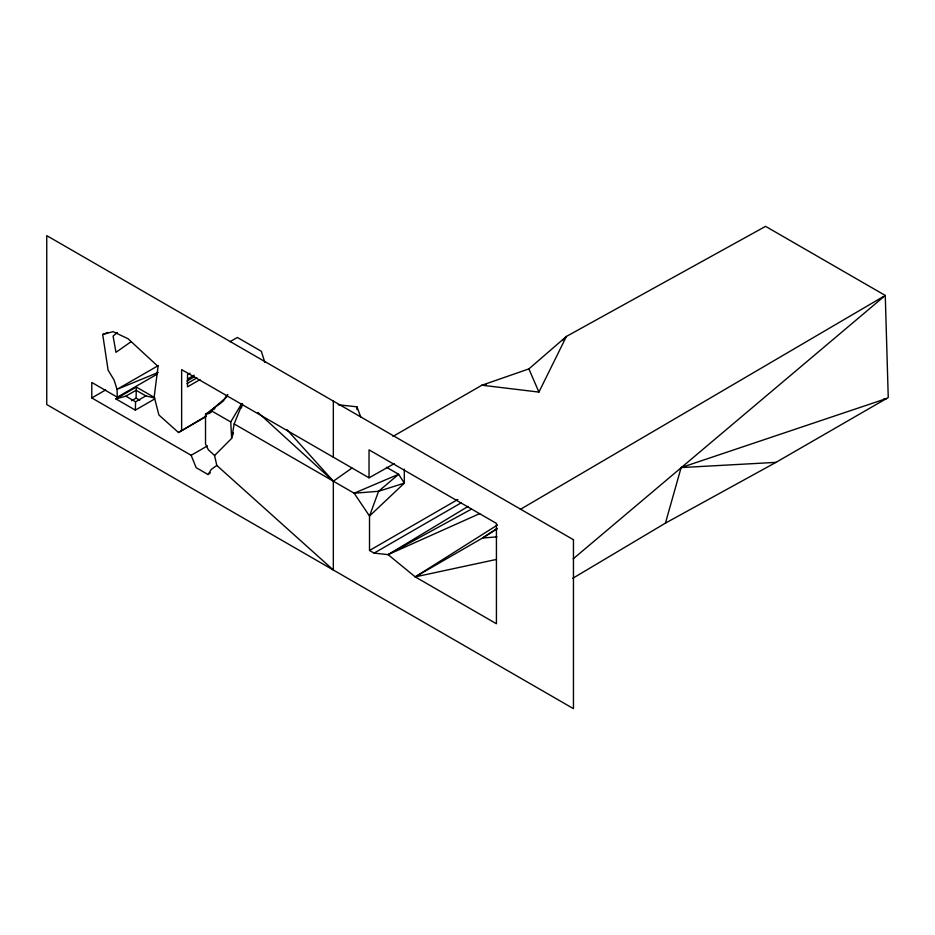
<?xml version="1.0" encoding="UTF-8"?>
<svg xmlns="http://www.w3.org/2000/svg" width="935" height="935" viewBox="0 0 935 935"><rect width="100%" height="100%" fill="white"/><g stroke="black" fill="none" stroke-linecap="round" stroke-linejoin="round"><path stroke-width="1.4" d="M154.591 397.597L136.346 387.067L115.858 398.883L135.33 410.126L135.587 401.805L145.825 395.891L154.567 398.006M136.346 387.067L136.089 398.123L131.543 400.753M286.881 429.586L333.327 481.186L333.327 570.011L216.791 465.431L214.594 455.532L231.658 438.375L234.171 423.929L242.305 403.745M572.793 578.286L665.428 523.133L681.124 467.582L886.473 398.555L883.633 399.163M232.535 435.605L233.411 432.847M241.312 407.987L242.621 403.85M227.824 394.418L226.773 396.931L210.971 410.547L209.031 413.457L205.525 414.31L205.525 444.02L208.318 449.735L214.594 455.532M392.981 436.4L481.922 385.22L538.922 392.092L566.411 336.436L765.578 226.352L885.27 295.448L888.25 397.539L775.956 462.369L665.428 523.133M223.29 401.208L226.691 395.341M231.658 438.375L230.735 421.954L241.733 403.417M157.325 374.07L117.296 397.188L91.794 382.462L91.794 397.948L191.137 455.298L196.175 467.687L208.049 474.536L211.275 469.44L216.791 465.431M562.391 340.515L566.411 336.436L528.894 368.904L481.922 385.22L486.153 384.624M573.202 558.838L885.27 295.448M117.354 332.521L113.077 336.097L115.975 352.331L130.912 341.813M208.049 474.536L210.34 472.794M222.179 402.027L205.525 414.31L210.527 411.704M117.296 397.188L117.05 389.346L114.117 380.148L108.098 370.108L102.71 334.496L113.088 331.656L128.048 338.727L158.05 366.45L154.205 396.732L158.903 414.976L178.492 432.519L206.401 415.923M351.899 468.119L333.327 481.186L257.943 412.464M497.104 528.392L482.495 538.046L415.233 576.883L388.107 554.63L374.093 553.123L369.512 550.481L369.512 516.038L378.57 491.296L398.637 474.279L404.317 483.138L369.512 516.038L354.166 493.212L234.171 423.929M394.243 463.655L369.033 477.82L369.033 449.852L496.427 523.39L496.427 623.75L415.233 576.883L497.49 524.979M497.233 528.742L482.495 538.046L497.011 536.865M479.678 513.631L388.107 554.63L468.061 506.431M520.304 509.4L883.493 296.477M91.794 397.948L105.69 389.93M115.858 398.883L125.851 396.183L136.089 390.269L145.825 395.891M229.928 341.742L237.361 337.453L261.309 351.279L264.827 362.289M189.992 373.17L187.503 374.608L187.503 386.845L199.961 379.657M187.982 378.768L194.211 375.169M135.33 410.126L154.602 399M186.942 381.048L194.422 376.735M186.942 383.642L196.911 377.892M209.031 413.457L211.392 412.101M178.492 432.519L205.735 416.788M191.137 455.298L207.406 445.913M369.512 550.481L457.869 499.465M374.093 553.123L461.189 502.843M158.331 365.585L117.05 389.346L158.202 372.457M388.107 554.63L471.427 509.143M214.921 408.712L210.971 410.547L230.735 421.954M102.71 334.496L107.876 332.451M415.233 576.883L496.263 559.469M681.124 467.582L775.956 462.369M338.213 404.785L356.96 406.818L360.852 417.349M386.435 467.243L398.637 474.279L354.166 493.212L378.57 491.296L404.317 483.138L404.317 469.171M369.033 477.82L181.635 369.629L181.635 430.229M136.089 398.123L139.736 400.227M125.851 396.183L135.587 401.805M528.894 368.904L538.922 392.092M356.96 406.818L356.96 409.635M333.327 401.092L333.327 457.203M573.459 539.729L46.75 235.632L46.75 404.551L573.459 708.648L573.459 539.729"/></g></svg>
